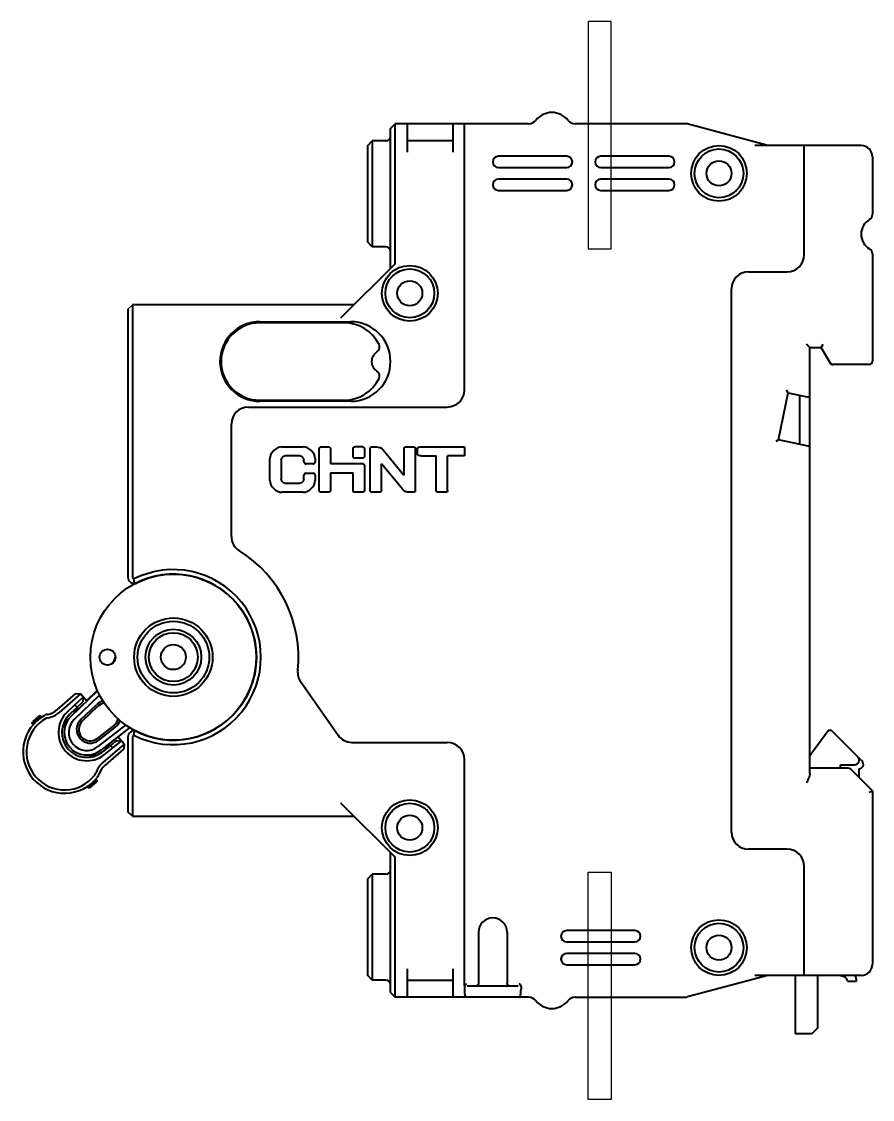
# Model space of a CAD drawing. Header units: inches. Extents: x -0.1 to 74.7, y 0 to 94.8.
import ezdxf

# ---------------------------------------------------------------- set-up
doc = ezdxf.new("R2010")
doc.units = ezdxf.units.IN
doc.linetypes.add('KM_SOLID', pattern=[0])
for name, color, linetype, lineweight in [('GAI095DXF095CONTINUOUS095LINE0', 255, 'KM_SOLID', 13), ('KETI2095DXF095CONTINUOUS095LINE0', 255, 'KM_SOLID', 13), ('粗线层0', 3, 'KM_SOLID', 40), ('粗线层1', 3, 'KM_SOLID', 40)]:
    doc.layers.add(name, color=color, linetype=linetype, lineweight=lineweight)

# ---------------------------------------------------------------- blocks, each defined once
blk = doc.blocks.new('nxb63-1')
at = {"color": 1}
for points in [[(29615.625, -130689.876), (29613.625, -130689.876), (29613.625, -130709.876), (29615.625, -130709.876)], [(29615.625, -130784.676), (29613.625, -130784.676), (29613.625, -130764.676), (29615.625, -130764.676)]]:
    blk.add_lwpolyline(points, close=True, dxfattribs=at)
at = {"layer": 'GAI095DXF095CONTINUOUS095LINE0', "color": 7, "linetype": 'KM_SOLID'}
blk.add_line((29573.525, -130714.776), (29573.125, -130715.176), dxfattribs=at)
blk.add_arc((29622.286, -130775.376), 0.3, 270, 284.98163, dxfattribs=at)
at = {"layer": 'KETI2095DXF095CONTINUOUS095LINE0', "color": 7, "linetype": 'KM_SOLID'}
for p, q in [((29622.286, -130775.676), (29622.325, -130775.676)), ((29622.325, -130775.676), (29622.363, -130775.666))]:
    blk.add_line(p, q, dxfattribs=at)
at = {"layer": '粗线层0', "color": 7}
for p, q in [((29584.725, -130716.276), (29592.725, -130716.276)), ((29592.164, -130716.376), (29584.725, -130716.376)), ((29584.725, -130723.176), (29592.164, -130723.176)), ((29592.725, -130723.276), (29584.725, -130723.276))]:
    blk.add_line(p, q, dxfattribs=at)
for centre, radius, start, end in [((29584.725, -130719.776), 3.5, 90, 270), ((29584.725, -130719.776), 3.4, 90, 270), ((29592.164, -130719.776), 3.4, 26.02795, 90), ((29592.725, -130719.776), 3.5, 270, 90), ((29594.77, -130718.503), 0.5, 301.96572, 26.02795), ((29595.564, -130719.776), 1, 121.96572, 238.03428), ((29594.77, -130721.048), 0.5, 333.97205, 58.03428), ((29592.164, -130719.776), 3.4, 270, 333.97205)]:
    blk.add_arc(centre, radius, start, end, dxfattribs=at)
at = {"layer": '粗线层1', "color": 7}
for p, q in [((29596.225, -130699.276), (29596.625, -130698.876)), ((29596.225, -130711.576), (29596.225, -130699.276)), ((29608.376, -130698.876), (29596.625, -130698.876)), ((29596.625, -130711.176), (29596.625, -130698.876)), ((29597.725, -130701.376), (29597.725, -130698.876)), ((29601.725, -130701.376), (29601.725, -130698.876)), ((29602.725, -130722.276), (29602.725, -130698.876)), ((29622.325, -130698.876), (29612.474, -130698.876)), ((29629.425, -130700.776), (29622.325, -130698.876)), ((29594.225, -130700.776), (29594.625, -130700.376)), ((29595.825, -130700.376), (29594.625, -130700.376)), ((29594.625, -130700.376), (29594.625, -130709.676)), ((29601.725, -130700.376), (29597.725, -130700.376)), ((29594.225, -130709.276), (29594.225, -130700.776)), ((29637.625, -130700.776), (29628.265, -130700.776)), ((29632.625, -130710.376), (29632.625, -130700.776)), ((29611.725, -130701.726), (29605.725, -130701.726)), ((29620.725, -130701.726), (29614.725, -130701.726)), ((29638.625, -130701.776), (29638.625, -130706.844)), ((29605.725, -130702.726), (29611.725, -130702.726)), ((29614.725, -130702.726), (29620.725, -130702.726)), ((29611.725, -130703.726), (29605.725, -130703.726)), ((29620.725, -130703.726), (29614.725, -130703.726)), ((29605.725, -130704.726), (29611.725, -130704.726)), ((29614.725, -130704.726), (29620.725, -130704.726)), ((29594.625, -130709.676), (29594.225, -130709.276)), ((29595.825, -130709.676), (29594.625, -130709.676)), ((29596.625, -130711.176), (29591.825, -130715.976)), ((29638.625, -130710.308), (29638.625, -130719.741)), ((29627.725, -130711.876), (29631.125, -130711.876)), ((29626.225, -130761.176), (29626.225, -130713.376)), ((29573.525, -130714.776), (29573.525, -130738.716)), ((29593.025, -130714.776), (29573.525, -130714.776)), ((29573.125, -130715.176), (29573.125, -130738.716)), ((29633.125, -130718.541), (29632.825, -130718.241)), ((29633.125, -130718.541), (29634.125, -130718.541)), ((29633.125, -130756.01), (29633.125, -130718.541)), ((29634.125, -130718.541), (29634.298, -130718.241)), ((29634.991, -130720.041), (29634.125, -130718.541)), ((29638.325, -130720.041), (29634.991, -130720.041)), ((29630.351, -130726.651), (29631.225, -130722.537)), ((29631.225, -130722.537), (29631.071, -130722.3)), ((29631.225, -130722.537), (29632.883, -130722.89)), ((29632.225, -130727.05), (29632.225, -130722.75)), ((29583.725, -130723.776), (29601.225, -130723.776)), ((29582.225, -130735.16), (29582.225, -130725.276)), ((29586.663, -130727.276), (29588.539, -130727.276)), ((29590.116, -130727.276), (29590.785, -130727.276)), ((29593.765, -130727.276), (29593.095, -130727.276)), ((29594.595, -130727.276), (29594.993, -130727.276)), ((29597.575, -130727.276), (29598.245, -130727.276)), ((29598.925, -130727.276), (29602.725, -130727.276)), ((29630.351, -130726.651), (29630.113, -130726.805)), ((29632.967, -130727.207), (29630.351, -130726.651)), ((29588.265, -130728.076), (29586.937, -130728.076)), ((29589.951, -130731.111), (29589.951, -130727.441)), ((29590.95, -130727.441), (29590.95, -130728.776)), ((29592.93, -130728.111), (29592.93, -130727.441)), ((29593.93, -130727.441), (29593.93, -130728.111)), ((29594.43, -130731.111), (29594.43, -130727.441)), ((29595.574, -130727.552), (29597.41, -130729.785)), ((29597.41, -130727.441), (29597.41, -130729.785)), ((29598.41, -130727.441), (29598.41, -130731.111)), ((29598.61, -130727.911), (29598.61, -130727.441)), ((29598.925, -130728.076), (29600.25, -130728.076)), ((29600.25, -130731.111), (29600.25, -130728.076)), ((29602.725, -130728.076), (29601.25, -130728.076)), ((29601.25, -130731.111), (29601.25, -130728.076)), ((29602.725, -130727.441), (29602.725, -130727.911)), ((29585.601, -130730.244), (29585.601, -130728.308)), ((29586.601, -130728.412), (29586.601, -130730.14)), ((29588.601, -130728.611), (29588.601, -130728.412)), ((29589.436, -130728.776), (29588.766, -130728.776)), ((29589.601, -130728.308), (29589.601, -130728.611)), ((29593.81, -130728.776), (29590.95, -130728.776)), ((29593.765, -130728.276), (29593.095, -130728.276)), ((29593.93, -130728.896), (29593.93, -130731.111)), ((29595.43, -130731.111), (29595.43, -130728.766)), ((29597.267, -130731), (29595.43, -130728.766)), ((29588.601, -130730.14), (29588.601, -130729.761)), ((29588.766, -130729.596), (29589.436, -130729.596)), ((29589.601, -130729.761), (29589.601, -130730.244)), ((29590.95, -130729.576), (29590.95, -130731.111)), ((29590.95, -130729.576), (29592.93, -130729.576)), ((29592.93, -130731.111), (29592.93, -130729.576)), ((29586.937, -130730.476), (29588.265, -130730.476)), ((29588.539, -130731.276), (29586.663, -130731.276)), ((29590.785, -130731.276), (29590.116, -130731.276)), ((29593.765, -130731.276), (29593.095, -130731.276)), ((29595.265, -130731.276), (29594.595, -130731.276)), ((29598.245, -130731.276), (29597.847, -130731.276)), ((29601.085, -130731.276), (29600.415, -130731.276)), ((29588.327, -130747.951), (29591.607, -130752.636)), ((29568.517, -130748.982), (29566.882, -130750.403)), ((29568.94, -130749.012), (29567.079, -130750.63)), ((29568.128, -130750.962), (29570.474, -130748.714)), ((29568.517, -130748.982), (29568.94, -130749.012)), ((29569.496, -130749.651), (29568.94, -130749.012)), ((29569.469, -130749.62), (29570.46, -130748.68)), ((29568.446, -130749.967), (29567.782, -130750.602)), ((29567.99, -130750.818), (29569.16, -130749.7)), ((29568.405, -130751.251), (29570.635, -130749.114)), ((29569.179, -130749.286), (29568.446, -130749.967)), ((29568.653, -130750.184), (29568.446, -130749.967)), ((29568.974, -130751.274), (29570.348, -130749.957)), ((29569.179, -130749.286), (29569.16, -130749.7)), ((29565.47, -130750.943), (29564.715, -130751.599)), ((29565.329, -130750.933), (29564.725, -130751.458)), ((29565.329, -130750.933), (29565.47, -130750.943)), ((29565.47, -130750.943), (29565.554, -130751.04)), ((29568.356, -130750.606), (29568.717, -130750.26)), ((29568.359, -130750.464), (29568.356, -130750.606)), ((29568.356, -130750.606), (29568.425, -130750.678)), ((29568.575, -130750.257), (29568.717, -130750.26)), ((29568.786, -130750.332), (29568.717, -130750.26)), ((29569.112, -130751.418), (29570.486, -130750.101)), ((29564.715, -130751.599), (29564.725, -130751.458)), ((29564.799, -130751.696), (29564.715, -130751.599)), ((29567.422, -130751.724), (29567.469, -130751.842)), ((29567.469, -130751.842), (29567.578, -130751.903)), ((29567.541, -130751.43), (29567.68, -130751.387)), ((29567.765, -130751.434), (29567.68, -130751.387)), ((29571.918, -130751.749), (29570.423, -130752.926)), ((29572.943, -130751.718), (29570.49, -130753.649)), ((29572.042, -130751.906), (29570.547, -130753.083)), ((29573.283, -130751.959), (29570.737, -130753.963)), ((29572.782, -130753.431), (29572.226, -130752.791)), ((29573.125, -130752.836), (29573.125, -130759.376)), ((29573.525, -130752.836), (29573.525, -130759.776)), ((29633.125, -130754.431), (29634.725, -130752.241)), ((29635.025, -130752.241), (29634.725, -130752.241)), ((29635.025, -130752.241), (29637.708, -130754.924)), ((29572.133, -130753.119), (29570.861, -130754.121)), ((29572.782, -130753.431), (29570.921, -130755.049)), ((29571.046, -130754.356), (29571.768, -130753.788)), ((29571.06, -130753.709), (29571.122, -130753.788)), ((29571.515, -130753.478), (29571.122, -130753.788)), ((29571.263, -130753.804), (29571.122, -130753.788)), ((29571.515, -130753.478), (29571.453, -130753.4)), ((29571.498, -130753.619), (29571.515, -130753.478)), ((29571.768, -130753.788), (29571.582, -130753.553)), ((29571.768, -130753.788), (29572.545, -130753.158)), ((29572.133, -130753.119), (29572.545, -130753.158)), ((29572.782, -130753.431), (29572.752, -130753.854)), ((29592.836, -130753.276), (29601.225, -130753.276)), ((29569.73, -130754.377), (29569.775, -130754.494)), ((29569.885, -130754.557), (29569.775, -130754.494)), ((29570.192, -130754.48), (29570.254, -130754.349)), ((29570.254, -130754.349), (29570.219, -130754.258)), ((29572.752, -130753.854), (29571.118, -130755.275)), ((29602.725, -130774.676), (29602.725, -130754.776)), ((29636.501, -130755.541), (29633.125, -130755.541)), ((29635.825, -130755.241), (29637.059, -130755.241)), ((29635.825, -130755.541), (29635.825, -130755.241)), ((29638.625, -130757.541), (29636.713, -130755.629)), ((29637.425, -130755.607), (29637.425, -130756.341)), ((29569.636, -130757.259), (29570.391, -130756.603)), ((29570.302, -130756.502), (29570.391, -130756.603)), ((29570.391, -130756.603), (29570.381, -130756.744)), ((29569.636, -130757.259), (29569.548, -130757.158)), ((29569.777, -130757.269), (29569.636, -130757.259)), ((29569.777, -130757.269), (29570.381, -130756.744)), ((29638.325, -130757.665), (29638.625, -130757.541)), ((29638.625, -130757.541), (29638.625, -130772.776)), ((29591.825, -130758.576), (29596.625, -130763.376)), ((29573.525, -130759.776), (29573.125, -130759.376)), ((29573.525, -130759.776), (29593.025, -130759.776)), ((29596.225, -130775.276), (29596.225, -130762.976)), ((29631.125, -130762.676), (29627.725, -130762.676)), ((29596.625, -130775.676), (29596.625, -130763.376)), ((29632.625, -130773.776), (29632.625, -130764.176)), ((29594.225, -130765.276), (29594.625, -130764.876)), ((29594.625, -130764.876), (29594.625, -130774.176)), ((29595.825, -130764.876), (29594.625, -130764.876)), ((29594.225, -130773.776), (29594.225, -130765.276)), ((29617.725, -130769.826), (29611.725, -130769.826)), ((29603.96, -130769.976), (29603.96, -130774.476)), ((29606.49, -130769.976), (29606.49, -130774.476)), ((29611.725, -130770.826), (29617.725, -130770.826)), ((29617.725, -130771.826), (29611.725, -130771.826)), ((29597.725, -130775.676), (29597.725, -130773.176)), ((29601.725, -130775.676), (29601.725, -130773.176)), ((29611.725, -130772.826), (29617.725, -130772.826)), ((29594.625, -130774.176), (29594.225, -130773.776)), ((29595.825, -130774.176), (29594.625, -130774.176)), ((29597.725, -130774.176), (29601.725, -130774.176)), ((29602.727, -130774.676), (29602.773, -130774.676)), ((29602.98, -130774.676), (29607.47, -130774.676)), ((29629.425, -130773.776), (29622.363, -130775.666)), ((29637.625, -130773.776), (29628.265, -130773.776)), ((29631.825, -130773.776), (29631.825, -130778.876)), ((29633.825, -130778.376), (29633.825, -130773.776)), ((29636.133, -130773.891), (29635.722, -130773.776)), ((29636.425, -130774.276), (29637.225, -130774.276)), ((29596.225, -130775.276), (29596.625, -130775.676)), ((29607.707, -130774.807), (29607.707, -130774.976)), ((29608.376, -130775.676), (29596.625, -130775.676)), ((29612.474, -130775.676), (29622.286, -130775.676)), ((29633.825, -130778.376), (29633.325, -130778.876)), ((29631.825, -130778.876), (29633.325, -130778.876))]:
    blk.add_line(p, q, dxfattribs=at)
for centre, radius in [((29625.125, -130703.226), 2.45), ((29625.125, -130703.226), 2.15), ((29625.125, -130703.226), 1.1), ((29597.925, -130713.776), 2.45), ((29597.925, -130713.776), 2.15), ((29597.925, -130713.776), 1.1), ((29577.125, -130745.776), 7.3), ((29577.125, -130745.776), 3.45), ((29577.125, -130745.776), 3.15), ((29577.125, -130745.776), 2.45), ((29577.125, -130745.776), 2.15), ((29571.325, -130745.776), 0.7), ((29577.125, -130745.776), 1.1), ((29597.925, -130760.776), 2.45), ((29597.925, -130760.776), 2.15), ((29597.925, -130760.776), 1.1), ((29625.125, -130771.326), 2.45), ((29625.125, -130771.326), 2.15), ((29625.125, -130771.326), 1.1)]:
    blk.add_circle(centre, radius, dxfattribs=at)
for centre, radius, start, end in [((29610.425, -130699.676), 1.8, 37.97987, 142.02013), ((29608.376, -130698.076), 0.8, 269.9987, 322.02192), ((29608.376, -130698.076), 0.8, 270, 322.02013), ((29612.474, -130698.076), 0.8, 217.97987, 270), ((29622.286, -130699.176), 0.3, 75.01933, 90.00093), ((29595.825, -130699.976), 0.4, 270, 0), ((29637.625, -130701.776), 1, 0, 90), ((29605.725, -130702.226), 0.5, 90, 270), ((29611.725, -130702.226), 0.5, 270, 90), ((29614.725, -130702.226), 0.5, 90, 270), ((29620.725, -130702.226), 0.5, 270, 90), ((29605.725, -130704.226), 0.5, 90, 270), ((29611.725, -130704.226), 0.5, 270, 90), ((29614.725, -130704.226), 0.5, 90, 270), ((29620.725, -130704.226), 0.5, 270, 90), ((29639.125, -130708.576), 1.5, 120, 240), ((29638.125, -130706.844), 0.5, 300, 0), ((29595.825, -130710.076), 0.4, 0, 90), ((29638.125, -130710.308), 0.5, 0, 60), ((29631.125, -130710.376), 1.5, 270, 0), ((29627.725, -130713.376), 1.5, 90, 180), ((29635.164, -130719.741), 0.3, 210.00949, 270.00474), ((29638.325, -130719.741), 0.3, 270, 0), ((29601.225, -130722.276), 1.5, 270, 0), ((29632.925, -130722.694), 0.2, 257.99714, 0.01375), ((29583.725, -130725.276), 1.5, 90, 180), ((29632.925, -130727.403), 0.2, 360, 77.99998), ((29583.725, -130735.16), 1.5, 180, 238.12958), ((29577.125, -130745.776), 11, 353.95982, 58.12958), ((29577.125, -130745.776), 7.7, 243.20247, 116.79782), ((29577.125, -130745.776), 7.3, 242.24022, 117.75966), ((29573.725, -130738.716), 0.6, 180, 281.03879), ((29573.443, -130739.357), 0.1, 299.83683, 66.26685), ((29573.725, -130738.716), 0.2, 180, 249.10331), ((29577.636, -130738.346), 4.03, 192.27385, 193.92165), ((29571.126, -130745.662), 0.9, 307.95009, 351.87847), ((29571.126, -130745.692), 0.9, 317.00756, 352.4689), ((29589.556, -130747.091), 1.5, 173.95982, 215), ((29571.178, -130750.823), 1.2, 99.89869, 133.79474), ((29571.178, -130750.823), 1, 94.95431, 133.79474), ((29567.549, -130754.097), 3.65, 119.61031, 221.05061), ((29566.24, -130751.793), 1, 101.08273, 119.61031), ((29565.701, -130749.045), 1.8, 281.08273, 311.00203), ((29565.701, -130749.045), 2.1, 281.08273, 311.00203), ((29569.506, -130752.399), 2.491, 133.7946, 308.20933), ((29569.506, -130752.399), 2.191, 133.79474, 308.20933), ((29569.506, -130752.399), 1.991, 133.79474, 308.20933), ((29567.549, -130754.097), 3.35, 119.61031, 221.05496), ((29566.24, -130751.793), 0.7, 101.08273, 119.61031), ((29569.506, -130752.399), 1.591, 133.79474, 308.20933), ((29569.805, -130752.14), 1.2, 133.79474, 308.20933), ((29569.805, -130752.14), 1, 133.79474, 308.20933), ((29571.3, -130750.963), 1, 308.20933, 345.77045), ((29571.3, -130750.963), 1.2, 308.20933, 340.86092), ((29573.725, -130752.836), 0.6, 78.96297, 180), ((29573.443, -130752.195), 0.1, 325.56754, 60.16299), ((29573.725, -130752.836), 0.2, 110.90373, 180), ((29592.836, -130751.776), 1.5, 215, 270), ((29601.225, -130754.776), 1.5, 0, 90), ((29637.059, -130754.841), 0.4, 270, 45), ((29572.299, -130756.634), 2.1, 131.00203, 160.92133), ((29572.299, -130756.634), 1.8, 131.00203, 160.92133), ((29636.501, -130755.841), 0.3, 45, 90), ((29637.425, -130755.207), 0.4, 270, 45), ((29567.553, -130754.101), 3.65, 220.95345, 322.39376), ((29567.553, -130754.101), 3.35, 220.9491, 322.39376), ((29569.652, -130755.718), 0.7, 322.39376, 340.92133), ((29569.652, -130755.718), 1, 322.39376, 340.92133), ((29627.725, -130761.176), 1.5, 180, 270), ((29631.125, -130764.176), 1.5, 0, 90), ((29595.825, -130764.476), 0.4, 270, 0), ((29605.225, -130769.976), 1.265, 0, 180), ((29611.725, -130770.326), 0.5, 90, 270), ((29617.725, -130770.326), 0.5, 270, 90), ((29611.725, -130772.326), 0.5, 90, 270), ((29617.725, -130772.326), 0.5, 270, 90), ((29637.625, -130772.776), 1, 270, 360), ((29595.825, -130774.576), 0.4, 0, 90), ((29636.025, -130774.276), 0.4, 0, 74.38155), ((29636.025, -130774.276), 1.2, 0, 24.63332), ((29608.376, -130776.476), 0.8, 37.97987, 90), ((29610.425, -130774.876), 1.8, 217.97987, 322.02013), ((29612.474, -130776.476), 0.8, 90, 142.02207), ((29612.474, -130776.476), 0.8, 90, 142.02013)]:
    blk.add_arc(centre, radius, start, end, dxfattribs=at)
for points in [[(29586.663, -130727.276), (29586.17, -130727.276), (29585.601, -130727.814), (29585.601, -130728.308)], [(29589.601, -130728.308), (29589.601, -130727.814), (29589.032, -130727.276), (29588.539, -130727.276)], [(29589.951, -130727.441), (29589.951, -130727.363), (29590.038, -130727.276), (29590.116, -130727.276)], [(29590.785, -130727.276), (29590.863, -130727.276), (29590.95, -130727.363), (29590.95, -130727.441)], [(29592.93, -130727.441), (29592.93, -130727.363), (29593.017, -130727.273), (29593.095, -130727.276)], [(29593.765, -130727.276), (29593.843, -130727.275), (29593.93, -130727.363), (29593.93, -130727.441)], [(29594.43, -130727.441), (29594.43, -130727.363), (29594.517, -130727.276), (29594.595, -130727.276)], [(29594.993, -130727.276), (29595.207, -130727.276), (29595.438, -130727.386), (29595.574, -130727.552)], [(29597.41, -130727.441), (29597.41, -130727.363), (29597.497, -130727.276), (29597.575, -130727.276)], [(29598.245, -130727.276), (29598.323, -130727.276), (29598.41, -130727.363), (29598.41, -130727.441)], [(29598.61, -130727.441), (29598.61, -130727.322), (29598.806, -130727.276), (29598.925, -130727.276)], [(29602.725, -130727.276), (29602.78, -130727.276), (29602.725, -130727.386), (29602.725, -130727.441)], [(29586.601, -130728.412), (29586.601, -130728.253), (29586.779, -130728.076), (29586.937, -130728.076)], [(29588.265, -130728.076), (29588.423, -130728.076), (29588.601, -130728.253), (29588.601, -130728.412)], [(29593.095, -130728.276), (29593.017, -130728.276), (29592.93, -130728.189), (29592.93, -130728.111)], [(29593.93, -130728.111), (29593.93, -130728.189), (29593.843, -130728.276), (29593.765, -130728.276)], [(29598.925, -130728.076), (29598.806, -130728.076), (29598.61, -130728.029), (29598.61, -130727.911)], [(29602.725, -130727.911), (29602.725, -130727.966), (29602.78, -130728.076), (29602.725, -130728.076)], [(29588.601, -130728.611), (29588.601, -130728.689), (29588.688, -130728.776), (29588.766, -130728.776)], [(29589.436, -130728.776), (29589.514, -130728.776), (29589.601, -130728.689), (29589.601, -130728.611)], [(29593.81, -130728.776), (29593.867, -130728.776), (29593.93, -130728.839), (29593.93, -130728.896)], [(29586.937, -130730.476), (29586.779, -130730.476), (29586.601, -130730.298), (29586.601, -130730.14)], [(29588.601, -130730.14), (29588.601, -130730.298), (29588.423, -130730.476), (29588.265, -130730.476)], [(29588.766, -130729.596), (29588.688, -130729.596), (29588.601, -130729.683), (29588.601, -130729.761)], [(29589.601, -130729.761), (29589.601, -130729.683), (29589.514, -130729.596), (29589.436, -130729.596)], [(29585.601, -130730.244), (29585.601, -130730.737), (29586.17, -130731.276), (29586.663, -130731.276)], [(29588.539, -130731.276), (29589.032, -130731.276), (29589.601, -130730.737), (29589.601, -130730.244)], [(29597.847, -130731.276), (29597.633, -130731.276), (29597.403, -130731.165), (29597.267, -130731)], [(29590.116, -130731.276), (29590.038, -130731.276), (29589.951, -130731.189), (29589.951, -130731.111)], [(29590.95, -130731.111), (29590.95, -130731.189), (29590.863, -130731.276), (29590.785, -130731.276)], [(29593.095, -130731.276), (29593.017, -130731.276), (29592.93, -130731.189), (29592.93, -130731.111)], [(29593.93, -130731.111), (29593.93, -130731.189), (29593.843, -130731.276), (29593.765, -130731.276)], [(29594.595, -130731.276), (29594.517, -130731.276), (29594.43, -130731.189), (29594.43, -130731.111)], [(29595.43, -130731.111), (29595.43, -130731.189), (29595.343, -130731.276), (29595.265, -130731.276)], [(29598.41, -130731.111), (29598.41, -130731.189), (29598.323, -130731.276), (29598.245, -130731.276)], [(29600.415, -130731.276), (29600.337, -130731.276), (29600.25, -130731.189), (29600.25, -130731.111)], [(29601.25, -130731.111), (29601.25, -130731.189), (29601.163, -130731.276), (29601.085, -130731.276)], [(29602.773, -130774.676), (29602.789, -130774.639), (29602.812, -130774.605), (29602.837, -130774.573)], [(29602.837, -130774.573), (29602.865, -130774.539), (29602.896, -130774.507), (29602.927, -130774.476)]]:
    blk.add_open_spline(points, degree=3, dxfattribs=at)
for points, knots in [([(29573.699, -130739.203), (29573.683, -130739.129), (29573.664, -130739.029), (29573.655, -130738.928), (29573.654, -130738.903)], [0, 0, 0, 0, 0.2271569, 0.3039076, 0.3039076, 0.3039076, 0.3039076]), ([(29567.469, -130751.842), (29567.469, -130751.842), (29567.469, -130751.841), (29567.469, -130751.841), (29567.47, -130751.839), (29567.471, -130751.836), (29567.473, -130751.831), (29567.477, -130751.823), (29567.481, -130751.814), (29567.486, -130751.802), (29567.491, -130751.789), (29567.5, -130751.767), (29567.513, -130751.737), (29567.53, -130751.698), (29567.549, -130751.656), (29567.569, -130751.612), (29567.59, -130751.568), (29567.61, -130751.527), (29567.629, -130751.488), (29567.643, -130751.459), (29567.653, -130751.438), (29567.66, -130751.425), (29567.666, -130751.414), (29567.671, -130751.405), (29567.674, -130751.397), (29567.677, -130751.392), (29567.678, -130751.39), (29567.679, -130751.388), (29567.679, -130751.388), (29567.68, -130751.387), (29567.68, -130751.387)], [0, 0, 0, 0, 0.0003066, 0.0012217, 0.0027402, 0.004857, 0.0108656, 0.0192001, 0.0297677, 0.0424575, 0.0571558, 0.0737142, 0.1117307, 0.1550526, 0.2020248, 0.2508652, 0.299715, 0.3467057, 0.3900341, 0.4280183, 0.4445458, 0.4592057, 0.4718531, 0.4823777, 0.4906718, 0.4966464, 0.4987498, 0.500258, 0.5011662, 0.5014701, 0.5014701, 0.5014701, 0.5014701]), ([(29573.654, -130752.649), (29573.657, -130752.578), (29573.678, -130752.44), (29573.708, -130752.303), (29573.725, -130752.236)], [0, 0, 0, 0, 0.2110423, 0.4197038, 0.4197038, 0.4197038, 0.4197038]), ([(29570.254, -130754.349), (29570.254, -130754.349), (29570.254, -130754.349), (29570.253, -130754.349), (29570.252, -130754.35), (29570.249, -130754.351), (29570.243, -130754.353), (29570.236, -130754.355), (29570.226, -130754.359), (29570.214, -130754.363), (29570.2, -130754.368), (29570.178, -130754.375), (29570.147, -130754.385), (29570.107, -130754.398), (29570.062, -130754.412), (29570.016, -130754.427), (29569.97, -130754.44), (29569.925, -130754.453), (29569.884, -130754.465), (29569.853, -130754.474), (29569.831, -130754.479), (29569.816, -130754.483), (29569.804, -130754.486), (29569.794, -130754.489), (29569.786, -130754.491), (29569.781, -130754.493), (29569.778, -130754.493), (29569.776, -130754.494), (29569.775, -130754.494), (29569.775, -130754.494), (29569.775, -130754.494)], [0, 0, 0, 0, 0.0003039, 0.0012122, 0.0027203, 0.0048238, 0.0107984, 0.0190926, 0.0296171, 0.0422645, 0.0569243, 0.0734517, 0.1114359, 0.1547645, 0.2017554, 0.2506054, 0.2994458, 0.3464179, 0.3897397, 0.4277561, 0.4443144, 0.4590127, 0.4717025, 0.48227, 0.4906045, 0.4966131, 0.4987299, 0.5002484, 0.5011635, 0.5014701, 0.5014701, 0.5014701, 0.5014701]), ([(29633.125, -130756.01), (29633.125, -130756.076), (29633.096, -130756.214), (29632.994, -130756.492), (29632.893, -130756.7), (29632.825, -130756.841)], [0, 0, 0, 0, 0.1974331, 0.4172417, 0.8881753, 0.8881753, 0.8881753, 0.8881753]), ([(29602.725, -130774.676), (29602.725, -130774.805), (29602.724, -130774.993), (29602.729, -130775.232), (29602.74, -130775.383), (29602.761, -130775.507), (29602.797, -130775.602), (29602.857, -130775.665), (29602.909, -130775.676), (29602.934, -130775.676)], [0, 0, 0, 0, 0.388941, 0.563968, 0.716802, 0.842525, 0.940215, 1.017339, 1.09147, 1.09147, 1.09147, 1.09147]), ([(29603.96, -130774.476), (29603.96, -130774.504), (29603.95, -130774.558), (29603.908, -130774.638), (29603.848, -130774.676), (29603.811, -130774.676)], [0, 0, 0, 0, 0.0857206, 0.1599647, 0.2703276, 0.2703276, 0.2703276, 0.2703276]), ([(29606.639, -130774.676), (29606.602, -130774.676), (29606.542, -130774.638), (29606.5, -130774.558), (29606.49, -130774.504), (29606.49, -130774.476)], [0, 0, 0, 0, 0.110363, 0.1846071, 0.2703276, 0.2703276, 0.2703276, 0.2703276]), ([(29607.523, -130774.476), (29607.569, -130774.522), (29607.66, -130774.614), (29607.707, -130774.743), (29607.707, -130774.807)], [0, 0, 0, 0, 0.1941781, 0.3868654, 0.3868654, 0.3868654, 0.3868654]), ([(29607.516, -130775.676), (29607.534, -130775.676), (29607.572, -130775.667), (29607.618, -130775.625), (29607.651, -130775.559), (29607.675, -130775.473), (29607.691, -130775.367), (29607.704, -130775.199), (29607.707, -130775.067), (29607.707, -130774.976)], [0, 0, 0, 0, 0.0536656, 0.1110299, 0.1820802, 0.2715564, 0.3793196, 0.5024684, 0.7761707, 0.7761707, 0.7761707, 0.7761707])]:
    blk.add_open_spline(points, degree=3, knots=knots, dxfattribs=at)

msp = doc.modelspace()

# ---------------------------------------------------------------- block references
msp.add_blockref('nxb63-1', (-29563.899, 130784.676))

doc.saveas('drawing.dxf')
